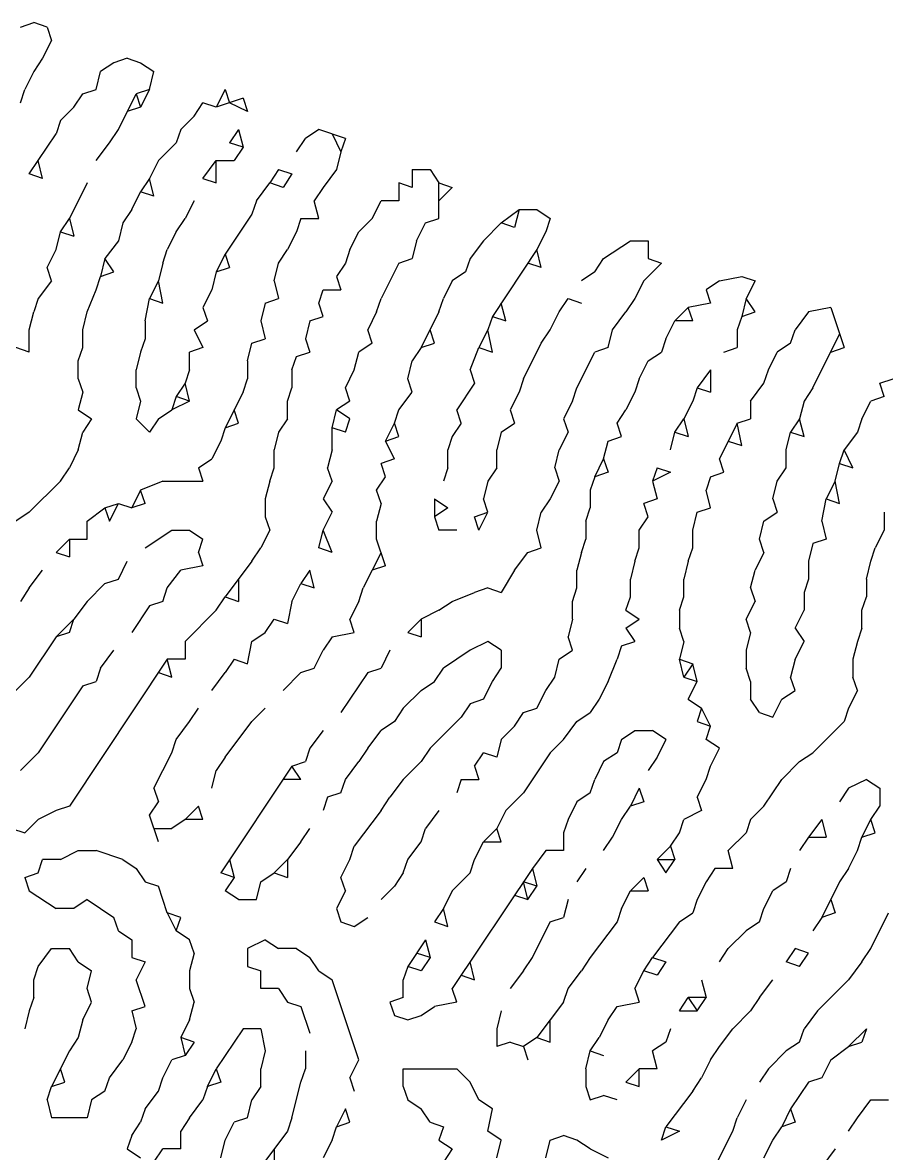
# Model space of a CAD drawing. Extents: x 15 to 2853, y 44 to 1438.
# Drawn here: x 1985.5 to 2179.5, y 986 to 1240 of the extents above; entities that cross this region are included whole.
import ezdxf

# ---------------------------------------------------------------- set-up
doc = ezdxf.new("R2010")
doc.units = 0
doc.layers.add('SKETCH', color=1, linetype='CONTINUOUS')

msp = doc.modelspace()

# ---------------------------------------------------------------- linework, layer by layer
at = {"layer": 'SKETCH'}
for p, q in [((1985, 1239), (1988, 1240)), ((1991, 1239), (1988, 1240)), ((1991, 1239), (1992, 1236)), ((1992, 1236), (1990, 1232)), ((1990, 1232), (1988, 1229)), ((2009, 1232), (2006, 1231)), ((2009, 1232), (2012, 1231)), ((2006, 1231), (2003, 1229)), ((2012, 1231), (2015, 1229)), ((1988, 1229), (1986, 1225)), ((2002, 1225), (2003, 1229)), ((2014, 1225), (2015, 1229)), ((1985, 1222), (1986, 1225)), ((1999, 1224), (2002, 1225)), ((2014, 1225), (2011, 1224)), ((2014, 1225), (2012, 1221)), ((2031, 1225), (2029, 1221)), ((2031, 1225), (2032, 1222)), ((1997, 1221), (1999, 1224)), ((2007, 1216), (2011, 1224)), ((2011, 1224), (2012, 1221)), ((2024, 1219), (2026, 1222)), ((2029, 1221), (2026, 1222)), ((2035, 1223), (2029, 1221)), ((2036, 1220), (2032, 1222)), ((2035, 1223), (2036, 1220)), ((1994, 1218), (1997, 1221)), ((2012, 1221), (2009, 1220)), ((1994, 1218), (1993, 1215)), ((2024, 1219), (2021, 1216)), ((1987, 1206), (1993, 1215)), ((2005, 1213), (2007, 1216)), ((2021, 1216), (2020, 1213)), ((2034, 1216), (2032, 1213)), ((2034, 1216), (2035, 1212)), ((2052, 1216), (2049, 1214)), ((2058, 1214), (2052, 1216)), ((2055, 1215), (2057, 1211)), ((2002, 1209), (2005, 1213)), ((2016, 1209), (2020, 1213)), ((2035, 1212), (2032, 1213)), ((2035, 1212), (2033, 1209)), ((2047, 1211), (2049, 1214)), ((2058, 1214), (2057, 1211)), ((2057, 1211), (2056, 1207)), ((1990, 1205), (1989, 1209)), ((2016, 1209), (2014, 1205)), ((2026, 1205), (2029, 1209)), ((2029, 1209), (2033, 1209)), ((2029, 1204), (2029, 1209)), ((2043, 1207), (2041, 1204)), ((2043, 1207), (2046, 1206)), ((2056, 1207), (2053, 1203)), ((2073, 1207), (2073, 1203)), ((2073, 1207), (2077, 1207)), ((2077, 1207), (2079, 1204)), ((1990, 1205), (1987, 1206)), ((2000, 1204), (1996, 1196)), ((2014, 1205), (2012, 1202)), ((2015, 1201), (2014, 1205)), ((2026, 1205), (2029, 1204)), ((2038, 1200), (2041, 1204)), ((2044, 1203), (2041, 1204)), ((2046, 1206), (2044, 1203)), ((2073, 1203), (2070, 1204)), ((2070, 1204), (2070, 1200)), ((2079, 1196), (2079, 1204)), ((2079, 1204), (2082, 1203)), ((2010, 1198), (2012, 1202)), ((2015, 1201), (2012, 1202)), ((2053, 1203), (2051, 1200)), ((2082, 1203), (2079, 1200)), ((2024, 1200), (2022, 1196)), ((2038, 1200), (2037, 1197)), ((2052, 1196), (2051, 1200)), ((2064, 1196), (2066, 1200)), ((2070, 1200), (2066, 1200)), ((2010, 1198), (2008, 1195)), ((2037, 1197), (2031, 1188)), ((2093, 1195), (2097, 1198)), ((2097, 1198), (2096, 1194)), ((2097, 1198), (2101, 1198)), ((2101, 1198), (2104, 1196)), ((1994, 1193), (1996, 1196)), ((1996, 1196), (1997, 1192)), ((2008, 1195), (2007, 1191)), ((2020, 1193), (2022, 1196)), ((2048, 1196), (2047, 1193)), ((2048, 1196), (2052, 1196)), ((2061, 1193), (2064, 1196)), ((2074, 1191), (2076, 1195)), ((2076, 1195), (2079, 1196)), ((2089, 1191), (2093, 1195)), ((2096, 1194), (2093, 1195)), ((2104, 1196), (2103, 1193)), ((1993, 1189), (1994, 1193)), ((1994, 1193), (1997, 1192)), ((2020, 1193), (2018, 1189)), ((2047, 1193), (2045, 1189)), ((2059, 1189), (2061, 1193)), ((2103, 1193), (2101, 1189)), ((1991, 1185), (1993, 1189)), ((2007, 1191), (2004, 1187)), ((2017, 1186), (2018, 1189)), ((2043, 1186), (2045, 1189)), ((2059, 1189), (2058, 1186)), ((2074, 1191), (2073, 1187)), ((2089, 1191), (2086, 1187)), ((2101, 1189), (2091, 1174)), ((2102, 1185), (2101, 1189)), ((2116, 1187), (2122, 1191)), ((2122, 1191), (2126, 1191)), ((2126, 1191), (2126, 1187)), ((2004, 1187), (2003, 1183)), ((2006, 1184), (2004, 1187)), ((2031, 1188), (2029, 1184)), ((2031, 1188), (2032, 1185)), ((2070, 1186), (2073, 1187)), ((2086, 1187), (2085, 1184)), ((2114, 1184), (2116, 1187)), ((2126, 1187), (2129, 1186)), ((1992, 1182), (1991, 1185)), ((2003, 1183), (2006, 1184)), ((2017, 1186), (2016, 1182)), ((2029, 1184), (2028, 1180)), ((2029, 1184), (2032, 1185)), ((2042, 1182), (2043, 1186)), ((2058, 1186), (2056, 1183)), ((2070, 1186), (2066, 1178)), ((2085, 1184), (2082, 1182)), ((2102, 1185), (2099, 1186)), ((2114, 1184), (2111, 1182)), ((2129, 1186), (2125, 1182)), ((1992, 1182), (1989, 1178)), ((2002, 1180), (2003, 1183)), ((2016, 1182), (2014, 1178)), ((2017, 1177), (2016, 1182)), ((2042, 1182), (2043, 1178)), ((2056, 1183), (2057, 1180)), ((2082, 1182), (2080, 1178)), ((2125, 1182), (2123, 1178)), ((2142, 1182), (2139, 1180)), ((2142, 1182), (2147, 1183)), ((2147, 1183), (2150, 1182)), ((2150, 1182), (2148, 1178)), ((2000, 1175), (2002, 1180)), ((2028, 1180), (2026, 1176)), ((2052, 1177), (2053, 1180)), ((2053, 1180), (2057, 1180)), ((2139, 1180), (2140, 1177)), ((1989, 1178), (1988, 1175)), ((2013, 1173), (2014, 1178)), ((2014, 1178), (2017, 1177)), ((2040, 1177), (2039, 1173)), ((2040, 1177), (2043, 1178)), ((2053, 1174), (2052, 1177)), ((2065, 1175), (2066, 1178)), ((2079, 1175), (2080, 1178)), ((2094, 1173), (2093, 1177)), ((2106, 1175), (2108, 1178)), ((2108, 1178), (2111, 1177)), ((2123, 1178), (2121, 1175)), ((2140, 1177), (2135, 1176)), ((2148, 1178), (2147, 1174)), ((2150, 1175), (2148, 1178)), ((1987, 1171), (1988, 1175)), ((1999, 1171), (2000, 1175)), ((2026, 1176), (2027, 1173)), ((2050, 1173), (2053, 1174)), ((2065, 1175), (2063, 1171)), ((2079, 1175), (2075, 1167)), ((2091, 1174), (2090, 1171)), ((2091, 1174), (2094, 1173)), ((2104, 1171), (2106, 1175)), ((2118, 1171), (2121, 1175)), ((2132, 1173), (2135, 1176)), ((2136, 1173), (2135, 1176)), ((2147, 1174), (2146, 1171)), ((2147, 1174), (2150, 1175)), ((2162, 1175), (2159, 1171)), ((2167, 1176), (2162, 1175)), ((2167, 1176), (2170, 1167)), ((1987, 1166), (1987, 1171)), ((1999, 1167), (1999, 1171)), ((2013, 1173), (2013, 1169)), ((2024, 1171), (2027, 1173)), ((2024, 1171), (2026, 1167)), ((2039, 1173), (2040, 1169)), ((2050, 1173), (2049, 1169)), ((2064, 1168), (2063, 1171)), ((2078, 1168), (2077, 1171)), ((2090, 1171), (2088, 1167)), ((2091, 1166), (2090, 1171)), ((2102, 1168), (2104, 1171)), ((2117, 1167), (2118, 1171)), ((2130, 1169), (2132, 1173)), ((2136, 1173), (2132, 1173)), ((2146, 1171), (2146, 1167)), ((2158, 1168), (2159, 1171)), ((2013, 1169), (2012, 1166)), ((2037, 1168), (2040, 1169)), ((2049, 1169), (2050, 1166)), ((2130, 1169), (2129, 1166)), ((2163, 1158), (2169, 1170)), ((1987, 1166), (1984, 1167)), ((1998, 1164), (1999, 1167)), ((2012, 1166), (2011, 1162)), ((2026, 1167), (2023, 1166)), ((2023, 1162), (2023, 1166)), ((2036, 1164), (2037, 1168)), ((2047, 1165), (2050, 1166)), ((2060, 1162), (2061, 1166)), ((2064, 1168), (2061, 1166)), ((2075, 1167), (2073, 1164)), ((2075, 1167), (2078, 1168)), ((2086, 1162), (2088, 1167)), ((2088, 1167), (2091, 1166)), ((2098, 1160), (2102, 1168)), ((2110, 1158), (2114, 1166)), ((2117, 1167), (2114, 1166)), ((2126, 1164), (2129, 1166)), ((2143, 1166), (2146, 1167)), ((2153, 1162), (2155, 1166)), ((2158, 1168), (2155, 1166)), ((2167, 1166), (2170, 1167)), ((1998, 1160), (1998, 1164)), ((2036, 1164), (2036, 1160)), ((2046, 1162), (2047, 1165)), ((2072, 1160), (2073, 1164)), ((2124, 1160), (2126, 1164)), ((2011, 1158), (2011, 1162)), ((2023, 1162), (2022, 1159)), ((2046, 1162), (2046, 1158)), ((2058, 1158), (2060, 1162)), ((2086, 1162), (2087, 1159)), ((2140, 1162), (2137, 1158)), ((2140, 1162), (2140, 1157)), ((2152, 1159), (2153, 1162)), ((1998, 1160), (1999, 1157)), ((2022, 1159), (2020, 1156)), ((2023, 1155), (2022, 1159)), ((2035, 1157), (2036, 1160)), ((2073, 1157), (2072, 1160)), ((2087, 1159), (2083, 1153)), ((2098, 1160), (2097, 1157)), ((2124, 1160), (2123, 1157)), ((2149, 1155), (2152, 1159)), ((2178, 1159), (2181, 1160)), ((2179, 1156), (2178, 1159)), ((1999, 1157), (1998, 1153)), ((2011, 1158), (2012, 1155)), ((2020, 1156), (2019, 1153)), ((2023, 1155), (2020, 1156)), ((2035, 1157), (2031, 1149)), ((2045, 1155), (2046, 1158)), ((2059, 1155), (2058, 1158)), ((2070, 1153), (2073, 1157)), ((2097, 1157), (2095, 1153)), ((2109, 1155), (2110, 1158)), ((2123, 1157), (2121, 1153)), ((2137, 1158), (2136, 1155)), ((2137, 1158), (2140, 1157)), ((2163, 1158), (2161, 1155)), ((2179, 1156), (2176, 1155)), ((2012, 1155), (2011, 1151)), ((2023, 1155), (2019, 1153)), ((2045, 1151), (2045, 1155)), ((2059, 1155), (2056, 1153)), ((2109, 1155), (2107, 1151)), ((2136, 1155), (2134, 1151)), ((2149, 1155), (2149, 1151)), ((2161, 1155), (2160, 1151)), ((2174, 1151), (2176, 1155)), ((1998, 1153), (2001, 1151)), ((2001, 1151), (1999, 1148)), ((2011, 1151), (2014, 1148)), ((2016, 1151), (2014, 1148)), ((2016, 1151), (2019, 1153)), ((2034, 1150), (2033, 1153)), ((2045, 1151), (2043, 1148)), ((2055, 1149), (2056, 1153)), ((2059, 1151), (2056, 1153)), ((2058, 1148), (2059, 1151)), ((2069, 1150), (2070, 1153)), ((2084, 1150), (2083, 1153)), ((2095, 1153), (2096, 1150)), ((2107, 1151), (2108, 1148)), ((2119, 1150), (2121, 1153)), ((2132, 1148), (2134, 1151)), ((2134, 1151), (2135, 1147)), ((2146, 1150), (2149, 1151)), ((2160, 1151), (2158, 1148)), ((2161, 1147), (2160, 1151)), ((2174, 1151), (2173, 1148)), ((2031, 1149), (2030, 1146)), ((2031, 1149), (2034, 1150)), ((2058, 1148), (2055, 1149)), ((2055, 1144), (2055, 1149)), ((2067, 1146), (2069, 1150)), ((2070, 1147), (2069, 1150)), ((2084, 1150), (2082, 1147)), ((2093, 1148), (2096, 1150)), ((2120, 1147), (2119, 1150)), ((2146, 1150), (2142, 1142)), ((2147, 1145), (2146, 1150)), ((1998, 1144), (1999, 1148)), ((2030, 1146), (2028, 1142)), ((2043, 1148), (2042, 1144)), ((2067, 1146), (2070, 1147)), ((2069, 1142), (2067, 1146)), ((2082, 1147), (2081, 1144)), ((2093, 1148), (2092, 1144)), ((2108, 1148), (2106, 1144)), ((2116, 1142), (2117, 1146)), ((2117, 1146), (2120, 1147)), ((2131, 1144), (2132, 1148)), ((2132, 1148), (2135, 1147)), ((2144, 1146), (2147, 1145)), ((2157, 1144), (2158, 1148)), ((2158, 1148), (2161, 1147)), ((2173, 1148), (2170, 1144)), ((1998, 1144), (1996, 1140)), ((2042, 1140), (2042, 1144)), ((2055, 1144), (2054, 1140)), ((2081, 1140), (2081, 1144)), ((2092, 1140), (2092, 1144)), ((2105, 1140), (2106, 1144)), ((2157, 1140), (2157, 1144)), ((2169, 1141), (2170, 1144)), ((2172, 1140), (2170, 1144)), ((2025, 1140), (2028, 1142)), ((2069, 1142), (2066, 1141)), ((2067, 1138), (2066, 1141)), ((2114, 1138), (2116, 1142)), ((2116, 1142), (2117, 1139)), ((2143, 1139), (2142, 1142)), ((2168, 1137), (2169, 1141)), ((2169, 1141), (2172, 1140)), ((1994, 1137), (1996, 1140)), ((2025, 1140), (2026, 1137)), ((2041, 1137), (2042, 1140)), ((2055, 1137), (2054, 1140)), ((2065, 1135), (2067, 1138)), ((2081, 1140), (2080, 1137)), ((2092, 1140), (2090, 1137)), ((2105, 1140), (2106, 1137)), ((2114, 1138), (2113, 1135)), ((2117, 1139), (2114, 1138)), ((2128, 1140), (2127, 1137)), ((2131, 1139), (2127, 1137)), ((2128, 1140), (2131, 1139)), ((2140, 1138), (2139, 1135)), ((2140, 1138), (2143, 1139)), ((2155, 1137), (2157, 1140)), ((1994, 1137), (1987, 1130)), ((2017, 1137), (2012, 1135)), ((2017, 1137), (2026, 1137)), ((2041, 1137), (2040, 1133)), ((2055, 1137), (2053, 1133)), ((2090, 1137), (2089, 1133)), ((2106, 1137), (2104, 1133)), ((2127, 1137), (2128, 1133)), ((2154, 1133), (2155, 1137)), ((2168, 1137), (2166, 1133)), ((2169, 1132), (2168, 1137)), ((2012, 1135), (2010, 1131)), ((2013, 1132), (2012, 1135)), ((2040, 1133), (2040, 1129)), ((2053, 1133), (2055, 1130)), ((2066, 1132), (2065, 1135)), ((2078, 1133), (2081, 1131)), ((2078, 1133), (2078, 1129)), ((2090, 1130), (2089, 1133)), ((2104, 1133), (2102, 1130)), ((2113, 1135), (2113, 1131)), ((2128, 1133), (2125, 1132)), ((2140, 1131), (2139, 1135)), ((2154, 1133), (2155, 1130)), ((2165, 1128), (2166, 1133)), ((2166, 1133), (2169, 1132)), ((2000, 1128), (2004, 1131)), ((2004, 1131), (2007, 1132)), ((2004, 1131), (2005, 1128)), ((2005, 1128), (2007, 1132)), ((2007, 1132), (2010, 1131)), ((2013, 1132), (2010, 1131)), ((2066, 1132), (2065, 1128)), ((2081, 1131), (2078, 1129)), ((2112, 1128), (2113, 1131)), ((2126, 1129), (2125, 1132)), ((2137, 1130), (2140, 1131)), ((1987, 1130), (1984, 1128)), ((2000, 1124), (2000, 1128)), ((2040, 1129), (2041, 1126)), ((2053, 1126), (2055, 1130)), ((2065, 1124), (2065, 1128)), ((2078, 1129), (2079, 1126)), ((2087, 1129), (2090, 1130)), ((2088, 1126), (2087, 1129)), ((2088, 1126), (2090, 1130)), ((2101, 1126), (2102, 1130)), ((2112, 1128), (2112, 1124)), ((2124, 1126), (2126, 1129)), ((2136, 1126), (2137, 1130)), ((2151, 1124), (2152, 1128)), ((2152, 1128), (2155, 1130)), ((2165, 1128), (2166, 1124)), ((2179, 1130), (2179, 1126)), ((2013, 1122), (2019, 1126)), ((2019, 1126), (2023, 1126)), ((2023, 1126), (2026, 1124)), ((2041, 1126), (2039, 1122)), ((2052, 1122), (2053, 1126)), ((2055, 1121), (2053, 1126)), ((2083, 1126), (2079, 1126)), ((2102, 1122), (2101, 1126)), ((2124, 1122), (2124, 1126)), ((2136, 1122), (2136, 1126)), ((2179, 1126), (2177, 1122)), ((1993, 1121), (1996, 1124)), ((1996, 1124), (1996, 1120)), ((1996, 1124), (2000, 1124)), ((2025, 1121), (2026, 1124)), ((2067, 1118), (2065, 1124)), ((2111, 1121), (2112, 1124)), ((2152, 1121), (2151, 1124)), ((2163, 1123), (2162, 1119)), ((2166, 1124), (2163, 1123)), ((1993, 1121), (1996, 1120)), ((2025, 1121), (2026, 1118)), ((2037, 1119), (2039, 1122)), ((2055, 1121), (2052, 1122)), ((2066, 1121), (2062, 1113)), ((2096, 1117), (2099, 1121)), ((2099, 1121), (2102, 1122)), ((2111, 1121), (2110, 1117)), ((2123, 1119), (2124, 1122)), ((2135, 1119), (2136, 1122)), ((2152, 1121), (2150, 1117)), ((2176, 1119), (2177, 1122)), ((2007, 1115), (2009, 1119)), ((2026, 1118), (2021, 1117)), ((2037, 1119), (2031, 1111)), ((2067, 1118), (2064, 1117)), ((2123, 1119), (2122, 1115)), ((2135, 1119), (2134, 1115)), ((2162, 1119), (2162, 1115)), ((2175, 1115), (2176, 1119)), ((1987, 1113), (1990, 1117)), ((2018, 1113), (2021, 1117)), ((2050, 1117), (2048, 1114)), ((2051, 1113), (2050, 1117)), ((2096, 1117), (2093, 1112)), ((2110, 1113), (2110, 1117)), ((2149, 1113), (2150, 1117)), ((1987, 1113), (1985, 1110)), ((2000, 1110), (2004, 1114)), ((2004, 1114), (2007, 1115)), ((2017, 1110), (2018, 1113)), ((2034, 1115), (2034, 1110)), ((2046, 1110), (2048, 1114)), ((2048, 1114), (2051, 1113)), ((2061, 1110), (2062, 1113)), ((2090, 1113), (2087, 1112)), ((2090, 1113), (2093, 1112)), ((2109, 1110), (2110, 1113)), ((2122, 1111), (2122, 1115)), ((2134, 1111), (2134, 1115)), ((2149, 1113), (2150, 1110)), ((2162, 1115), (2161, 1112)), ((2175, 1115), (2175, 1111)), ((2000, 1110), (1997, 1106)), ((2017, 1110), (2014, 1109)), ((2029, 1108), (2031, 1111)), ((2031, 1111), (2034, 1110)), ((2046, 1110), (2045, 1105)), ((2061, 1110), (2059, 1106)), ((2079, 1108), (2082, 1110)), ((2082, 1110), (2087, 1112)), ((2109, 1106), (2109, 1110)), ((2121, 1108), (2122, 1111)), ((2133, 1108), (2134, 1111)), ((2148, 1106), (2150, 1110)), ((2161, 1112), (2161, 1108)), ((2174, 1108), (2175, 1111)), ((2014, 1109), (2010, 1103)), ((2029, 1108), (2022, 1101)), ((2079, 1108), (2075, 1106)), ((2121, 1108), (2124, 1106)), ((2133, 1108), (2133, 1104)), ((2159, 1104), (2161, 1108)), ((2174, 1104), (2174, 1108)), ((1993, 1102), (1997, 1106)), ((1996, 1103), (1997, 1106)), ((2040, 1103), (2042, 1106)), ((2042, 1106), (2045, 1105)), ((2060, 1103), (2059, 1106)), ((2072, 1103), (2075, 1106)), ((2075, 1106), (2075, 1102)), ((2109, 1106), (2108, 1102)), ((2121, 1104), (2124, 1106)), ((2149, 1103), (2148, 1106)), ((1996, 1103), (1993, 1102)), ((2037, 1101), (2040, 1103)), ((2055, 1102), (2060, 1103)), ((2072, 1103), (2075, 1102)), ((2121, 1104), (2123, 1101)), ((2134, 1101), (2133, 1104)), ((2149, 1103), (2148, 1099)), ((2159, 1104), (2161, 1101)), ((2174, 1104), (2173, 1101)), ((1993, 1102), (1987, 1093)), ((2022, 1101), (2022, 1097)), ((2036, 1096), (2037, 1101)), ((2055, 1102), (2053, 1099)), ((2090, 1101), (2086, 1099)), ((2093, 1099), (2090, 1101)), ((2109, 1099), (2108, 1102)), ((2120, 1100), (2119, 1097)), ((2120, 1100), (2123, 1101)), ((2134, 1101), (2133, 1097)), ((2159, 1097), (2161, 1101)), ((2173, 1101), (2172, 1097)), ((2003, 1095), (2006, 1099)), ((2051, 1095), (2053, 1099)), ((2068, 1099), (2066, 1095)), ((2086, 1099), (2080, 1095)), ((2093, 1099), (2093, 1095)), ((2106, 1097), (2109, 1099)), ((2148, 1099), (2148, 1095)), ((2018, 1097), (1996, 1064)), ((2003, 1095), (2002, 1092)), ((2022, 1097), (2018, 1097)), ((2019, 1093), (2018, 1097)), ((2033, 1097), (2031, 1094)), ((2033, 1097), (2036, 1096)), ((2048, 1094), (2051, 1095)), ((2063, 1094), (2066, 1095)), ((2078, 1092), (2080, 1095)), ((2091, 1092), (2093, 1095)), ((2105, 1093), (2106, 1097)), ((2117, 1092), (2119, 1097)), ((2134, 1093), (2133, 1097)), ((2133, 1097), (2136, 1096)), ((2136, 1096), (2134, 1093)), ((2137, 1092), (2136, 1096)), ((2149, 1092), (2148, 1095)), ((2159, 1097), (2158, 1093)), ((2172, 1097), (2172, 1093)), ((1987, 1093), (1984, 1090)), ((2016, 1094), (2019, 1093)), ((2028, 1090), (2031, 1094)), ((2048, 1094), (2044, 1090)), ((2063, 1094), (2057, 1085)), ((2103, 1090), (2105, 1093)), ((2134, 1093), (2137, 1092)), ((2159, 1090), (2158, 1093)), ((2173, 1090), (2172, 1093)), ((1999, 1091), (1989, 1076)), ((1999, 1091), (2002, 1092)), ((2071, 1086), (2075, 1090)), ((2075, 1090), (2078, 1092)), ((2089, 1088), (2091, 1092)), ((2101, 1086), (2103, 1090)), ((2117, 1092), (2115, 1088)), ((2135, 1088), (2137, 1092)), ((2149, 1092), (2149, 1088)), ((2156, 1088), (2159, 1090)), ((2173, 1090), (2171, 1086)), ((2089, 1088), (2086, 1087)), ((2115, 1088), (2113, 1085)), ((2135, 1088), (2138, 1086)), ((2151, 1085), (2149, 1088)), ((2154, 1084), (2156, 1088)), ((2023, 1083), (2025, 1086)), ((2037, 1083), (2040, 1086)), ((2071, 1086), (2069, 1083)), ((2086, 1087), (2084, 1084)), ((2096, 1082), (2098, 1085)), ((2098, 1085), (2101, 1086)), ((2110, 1083), (2113, 1085)), ((2138, 1086), (2137, 1083)), ((2140, 1082), (2138, 1086)), ((2151, 1085), (2154, 1084)), ((2171, 1086), (2170, 1083)), ((2020, 1079), (2023, 1083)), ((2031, 1075), (2037, 1083)), ((2069, 1083), (2066, 1081)), ((2077, 1077), (2084, 1084)), ((2107, 1079), (2110, 1083)), ((2137, 1083), (2140, 1082)), ((2163, 1076), (2170, 1083)), ((2053, 1081), (2050, 1077)), ((2063, 1077), (2066, 1081)), ((2096, 1082), (2093, 1079)), ((2120, 1079), (2123, 1081)), ((2123, 1081), (2127, 1081)), ((2130, 1079), (2127, 1081)), ((2139, 1079), (2140, 1082)), ((2019, 1076), (2020, 1079)), ((2050, 1077), (2049, 1074)), ((2063, 1077), (2061, 1074)), ((2077, 1077), (2075, 1074)), ((2093, 1079), (2092, 1075)), ((2104, 1076), (2107, 1079)), ((2120, 1079), (2119, 1076)), ((2130, 1079), (2128, 1075)), ((2142, 1077), (2139, 1079)), ((2140, 1073), (2142, 1077)), ((1985, 1072), (1989, 1076)), ((2015, 1068), (2019, 1076)), ((2031, 1075), (2029, 1072)), ((2087, 1073), (2089, 1076)), ((2092, 1075), (2089, 1076)), ((2104, 1076), (2098, 1067)), ((2119, 1076), (2116, 1074)), ((2128, 1075), (2126, 1072)), ((2160, 1074), (2163, 1076)), ((2028, 1068), (2029, 1072)), ((2046, 1073), (2030, 1049)), ((2046, 1073), (2049, 1074)), ((2048, 1070), (2046, 1073)), ((2058, 1070), (2061, 1074)), ((2075, 1074), (2071, 1070)), ((2087, 1073), (2088, 1070)), ((2116, 1074), (2114, 1070)), ((2139, 1070), (2140, 1073)), ((2160, 1074), (2156, 1070)), ((2048, 1070), (2044, 1070)), ((2057, 1067), (2058, 1070)), ((2071, 1070), (2068, 1066)), ((2084, 1070), (2083, 1067)), ((2084, 1070), (2088, 1070)), ((2113, 1067), (2114, 1070)), ((2137, 1066), (2139, 1070)), ((2152, 1064), (2156, 1070)), ((2175, 1070), (2171, 1068)), ((2175, 1070), (2178, 1068)), ((2015, 1068), (2016, 1065)), ((2057, 1067), (2054, 1066)), ((2094, 1063), (2098, 1067)), ((2113, 1067), (2110, 1065)), ((2124, 1068), (2122, 1064)), ((2124, 1068), (2125, 1065)), ((2171, 1068), (2169, 1065)), ((2178, 1068), (2178, 1064)), ((2014, 1062), (2016, 1065)), ((2054, 1066), (2053, 1063)), ((2066, 1063), (2068, 1066)), ((2110, 1065), (2108, 1061)), ((2125, 1065), (2122, 1064)), ((2137, 1066), (2138, 1063)), ((1993, 1063), (1989, 1061)), ((1996, 1064), (1993, 1063)), ((2016, 1056), (2014, 1062)), ((2025, 1064), (2022, 1061)), ((2026, 1061), (2025, 1064)), ((2066, 1063), (2060, 1055)), ((2079, 1063), (2076, 1059)), ((2094, 1063), (2092, 1059)), ((2120, 1061), (2122, 1064)), ((2138, 1063), (2134, 1061)), ((2149, 1061), (2152, 1064)), ((2176, 1061), (2178, 1064)), ((1989, 1061), (1986, 1058)), ((2022, 1061), (2019, 1059)), ((2026, 1061), (2022, 1061)), ((2108, 1061), (2107, 1058)), ((2118, 1057), (2120, 1061)), ((2133, 1058), (2134, 1061)), ((2149, 1061), (2148, 1058)), ((2165, 1061), (2162, 1057)), ((2165, 1061), (2166, 1057)), ((2174, 1057), (2176, 1061)), ((2177, 1058), (2176, 1061)), ((1983, 1059), (1986, 1058)), ((2015, 1059), (2019, 1059)), ((2048, 1056), (2050, 1059)), ((2075, 1056), (2076, 1059)), ((2092, 1059), (2089, 1056)), ((2093, 1056), (2092, 1059)), ((2107, 1058), (2107, 1054)), ((2116, 1054), (2118, 1057)), ((2131, 1055), (2133, 1058)), ((2148, 1058), (2144, 1054)), ((2162, 1057), (2160, 1054)), ((2162, 1057), (2166, 1057)), ((2173, 1054), (2174, 1057)), ((2174, 1057), (2177, 1058)), ((2048, 1056), (2045, 1052)), ((2059, 1052), (2060, 1055)), ((2072, 1052), (2075, 1056)), ((2087, 1052), (2089, 1056)), ((2089, 1056), (2093, 1056)), ((2131, 1055), (2128, 1052)), ((2131, 1055), (2132, 1052)), ((1989, 1049), (1990, 1052)), ((1994, 1052), (1990, 1052)), ((1994, 1052), (1998, 1054)), ((1998, 1054), (2002, 1054)), ((2008, 1052), (2002, 1054)), ((2008, 1052), (2011, 1050)), ((2032, 1052), (2033, 1048)), ((2045, 1052), (2042, 1049)), ((2045, 1052), (2045, 1048)), ((2057, 1048), (2059, 1052)), ((2071, 1049), (2072, 1052)), ((2086, 1049), (2087, 1052)), ((2103, 1054), (2100, 1050)), ((2107, 1054), (2103, 1054)), ((2128, 1052), (2130, 1049)), ((2128, 1052), (2132, 1052)), ((2130, 1049), (2132, 1052)), ((2145, 1050), (2144, 1054)), ((2171, 1050), (2173, 1054)), ((2011, 1050), (2013, 1047)), ((2100, 1050), (2082, 1023)), ((2100, 1050), (2101, 1046)), ((2112, 1050), (2110, 1047)), ((2141, 1050), (2139, 1047)), ((2145, 1050), (2141, 1050)), ((2158, 1050), (2157, 1047)), ((2171, 1050), (2169, 1047)), ((1986, 1048), (1989, 1049)), ((1986, 1048), (1987, 1045)), ((2013, 1047), (2016, 1046)), ((2033, 1048), (2030, 1049)), ((2033, 1048), (2031, 1045)), ((2038, 1043), (2039, 1047)), ((2039, 1047), (2042, 1049)), ((2042, 1049), (2045, 1048)), ((2058, 1045), (2057, 1048)), ((2071, 1049), (2069, 1046)), ((2086, 1049), (2082, 1045)), ((2101, 1046), (2098, 1047)), ((2099, 1043), (2098, 1047)), ((2125, 1048), (2122, 1045)), ((2125, 1048), (2126, 1045)), ((2139, 1047), (2137, 1043)), ((2157, 1047), (2154, 1045)), ((2169, 1047), (2165, 1039)), ((1987, 1045), (1993, 1041)), ((2018, 1040), (2016, 1046)), ((2034, 1043), (2031, 1045)), ((2058, 1045), (2056, 1041)), ((2069, 1046), (2066, 1043)), ((2082, 1045), (2080, 1041)), ((2096, 1044), (2099, 1043)), ((2099, 1043), (2101, 1046)), ((2120, 1041), (2122, 1045)), ((2122, 1045), (2126, 1045)), ((2152, 1041), (2154, 1045)), ((2000, 1043), (1997, 1041)), ((2000, 1043), (2006, 1039)), ((2034, 1043), (2038, 1043)), ((2108, 1043), (2107, 1039)), ((2137, 1043), (2136, 1040)), ((2167, 1043), (2168, 1040)), ((1997, 1041), (1993, 1041)), ((2007, 1036), (2006, 1039)), ((2021, 1039), (2018, 1040)), ((2018, 1040), (2020, 1036)), ((2020, 1036), (2021, 1039)), ((2056, 1041), (2057, 1038)), ((2060, 1037), (2063, 1039)), ((2080, 1041), (2078, 1038)), ((2081, 1037), (2080, 1041)), ((2104, 1038), (2107, 1039)), ((2120, 1041), (2119, 1038)), ((2133, 1038), (2136, 1040)), ((2151, 1038), (2152, 1041)), ((2165, 1039), (2163, 1036)), ((2168, 1040), (2165, 1039)), ((2176, 1032), (2180, 1040)), ((2057, 1038), (2060, 1037)), ((2078, 1038), (2081, 1037)), ((2100, 1030), (2104, 1038)), ((2119, 1038), (2113, 1030)), ((2133, 1038), (2127, 1030)), ((2151, 1038), (2148, 1036)), ((2007, 1036), (2010, 1034)), ((2010, 1034), (2010, 1030)), ((2023, 1034), (2020, 1036)), ((2024, 1031), (2023, 1034)), ((2040, 1034), (2036, 1032)), ((2040, 1034), (2043, 1032)), ((2076, 1034), (2072, 1028)), ((2076, 1034), (2077, 1030)), ((2148, 1036), (2144, 1032)), ((1989, 1028), (1992, 1032)), ((1992, 1032), (1996, 1032)), ((1998, 1029), (1996, 1032)), ((2036, 1032), (2036, 1028)), ((2047, 1032), (2043, 1032)), ((2047, 1032), (2050, 1030)), ((2142, 1029), (2144, 1032)), ((2159, 1032), (2157, 1029)), ((2162, 1031), (2159, 1032)), ((2174, 1029), (2176, 1032)), ((1998, 1029), (2001, 1027)), ((2010, 1030), (2013, 1029)), ((2013, 1029), (2011, 1025)), ((2024, 1031), (2023, 1027)), ((2052, 1027), (2050, 1030)), ((2077, 1030), (2074, 1031)), ((2077, 1030), (2075, 1027)), ((2087, 1025), (2086, 1029)), ((2098, 1027), (2100, 1030)), ((2113, 1030), (2111, 1027)), ((2125, 1027), (2127, 1030)), ((2127, 1030), (2130, 1029)), ((2130, 1029), (2128, 1026)), ((2160, 1028), (2157, 1029)), ((2160, 1028), (2162, 1031)), ((2174, 1029), (2171, 1025)), ((1988, 1025), (1989, 1028)), ((2000, 1023), (2001, 1027)), ((2023, 1027), (2023, 1023)), ((2036, 1028), (2039, 1027)), ((2039, 1023), (2039, 1027)), ((2052, 1027), (2055, 1025)), ((2072, 1028), (2071, 1025)), ((2075, 1027), (2072, 1028)), ((2098, 1027), (2095, 1023)), ((2108, 1023), (2111, 1027)), ((2123, 1023), (2125, 1027)), ((2128, 1026), (2125, 1027)), ((1988, 1021), (1988, 1025)), ((2013, 1019), (2011, 1025)), ((2061, 1007), (2055, 1025)), ((2071, 1021), (2071, 1025)), ((2084, 1026), (2087, 1025)), ((2138, 1025), (2139, 1021)), ((2151, 1021), (2154, 1025)), ((2164, 1018), (2171, 1025)), ((2001, 1020), (2000, 1023)), ((2023, 1023), (2024, 1020)), ((2043, 1023), (2039, 1023)), ((2043, 1023), (2045, 1020)), ((2083, 1020), (2082, 1023)), ((2107, 1020), (2108, 1023)), ((2123, 1023), (2124, 1020)), ((1988, 1021), (1987, 1018)), ((1999, 1016), (2001, 1020)), ((2010, 1018), (2013, 1019)), ((2023, 1016), (2024, 1020)), ((2045, 1020), (2048, 1019)), ((2048, 1019), (2050, 1013)), ((2071, 1021), (2068, 1020)), ((2068, 1020), (2069, 1017)), ((2075, 1017), (2078, 1019)), ((2083, 1020), (2078, 1019)), ((2107, 1020), (2101, 1012)), ((2117, 1016), (2119, 1019)), ((2119, 1019), (2124, 1020)), ((2133, 1018), (2135, 1021)), ((2139, 1021), (2135, 1021)), ((2135, 1021), (2137, 1018)), ((2137, 1018), (2139, 1021)), ((2151, 1021), (2149, 1018)), ((1987, 1018), (1986, 1014)), ((1999, 1016), (1998, 1012)), ((2010, 1018), (2011, 1014)), ((2023, 1016), (2021, 1012)), ((2069, 1017), (2072, 1016)), ((2072, 1016), (2075, 1017)), ((2093, 1018), (2092, 1014)), ((2104, 1011), (2104, 1016)), ((2117, 1016), (2115, 1012)), ((2133, 1018), (2137, 1018)), ((2145, 1014), (2149, 1018)), ((2164, 1018), (2161, 1014)), ((2010, 1011), (2011, 1014)), ((2035, 1014), (2029, 1005)), ((2039, 1014), (2035, 1014)), ((2039, 1014), (2040, 1009)), ((2092, 1014), (2092, 1010)), ((2131, 1014), (2130, 1011)), ((2142, 1010), (2145, 1014)), ((2160, 1011), (2161, 1014)), ((2175, 1014), (2171, 1010)), ((2175, 1014), (2174, 1011)), ((1998, 1012), (1996, 1009)), ((2010, 1011), (2008, 1007)), ((2024, 1011), (2021, 1012)), ((2021, 1012), (2022, 1008)), ((2024, 1011), (2022, 1008)), ((2095, 1011), (2092, 1010)), ((2095, 1011), (2098, 1010)), ((2101, 1012), (2098, 1010)), ((2101, 1012), (2104, 1011)), ((2113, 1009), (2115, 1012)), ((2130, 1011), (2127, 1009)), ((2160, 1011), (2157, 1009)), ((2171, 1010), (2174, 1011)), ((1996, 1009), (1992, 1001)), ((2040, 1009), (2039, 1005)), ((2049, 1009), (2049, 1005)), ((2098, 1010), (2099, 1007)), ((2112, 1005), (2113, 1009)), ((2113, 1009), (2116, 1008)), ((2128, 1005), (2127, 1009)), ((2140, 1007), (2142, 1010)), ((2157, 1009), (2153, 1005)), ((2167, 1007), (2171, 1010)), ((2005, 1003), (2008, 1007)), ((2017, 1003), (2019, 1007)), ((2022, 1008), (2019, 1007)), ((2059, 1003), (2061, 1007)), ((2140, 1007), (2138, 1003)), ((2167, 1007), (2165, 1003)), ((1995, 1002), (1994, 1005)), ((2027, 1001), (2029, 1005)), ((2029, 1005), (2030, 1002)), ((2039, 1001), (2039, 1005)), ((2048, 1002), (2049, 1005)), ((2071, 1005), (2083, 1005)), ((2071, 1001), (2071, 1005)), ((2083, 1005), (2086, 1002)), ((2112, 1005), (2112, 1001)), ((2121, 1002), (2124, 1005)), ((2128, 1005), (2124, 1005)), ((2124, 1001), (2124, 1005)), ((2153, 1005), (2151, 1002)), ((1991, 998), (1992, 1001)), ((1992, 1001), (1995, 1002)), ((2004, 1000), (2005, 1003)), ((2016, 1000), (2017, 1003)), ((2027, 1001), (2026, 998)), ((2030, 1002), (2027, 1001)), ((2039, 1001), (2037, 998)), ((2046, 994), (2048, 1002)), ((2059, 1003), (2060, 1000)), ((2071, 1001), (2072, 998)), ((2088, 998), (2086, 1002)), ((2112, 1001), (2113, 998)), ((2121, 1002), (2124, 1001)), ((2136, 1000), (2138, 1003)), ((2162, 1002), (2158, 996)), ((2165, 1003), (2162, 1002)), ((2004, 1000), (2001, 998)), ((2013, 996), (2016, 1000)), ((2113, 998), (2116, 999)), ((2119, 998), (2116, 999)), ((2136, 1000), (2130, 992)), ((1991, 998), (1992, 994)), ((2001, 998), (2000, 994)), ((2013, 996), (2012, 993)), ((2023, 994), (2026, 998)), ((2036, 994), (2037, 998)), ((2058, 996), (2056, 992)), ((2059, 993), (2058, 996)), ((2072, 998), (2075, 996)), ((2077, 993), (2075, 996)), ((2091, 996), (2088, 998)), ((2090, 991), (2091, 996)), ((2148, 998), (2146, 994)), ((2158, 996), (2156, 992)), ((2158, 996), (2159, 993)), ((2173, 994), (2176, 998)), ((2176, 998), (2180, 998)), ((2000, 994), (1992, 994)), ((2023, 994), (2021, 991)), ((2036, 994), (2033, 993)), ((2046, 994), (2045, 991)), ((2145, 991), (2146, 994)), ((2171, 991), (2173, 994)), ((2010, 990), (2012, 993)), ((2021, 987), (2021, 991)), ((2031, 989), (2033, 993)), ((2045, 991), (2039, 983)), ((2055, 989), (2056, 992)), ((2056, 992), (2059, 993)), ((2077, 993), (2080, 992)), ((2080, 992), (2079, 989)), ((2093, 989), (2090, 991)), ((2129, 989), (2130, 992)), ((2133, 991), (2129, 989)), ((2130, 992), (2133, 991)), ((2141, 983), (2145, 991)), ((2154, 989), (2156, 992)), ((2159, 993), (2156, 992)), ((2010, 990), (2009, 987)), ((2030, 985), (2031, 989)), ((2055, 989), (2053, 985)), ((2079, 989), (2082, 987)), ((2092, 985), (2093, 989)), ((2103, 985), (2104, 989)), ((2104, 989), (2107, 990)), ((2110, 989), (2107, 990)), ((2113, 987), (2110, 989)), ((2152, 985), (2154, 989)), ((2009, 987), (2012, 985)), ((2015, 984), (2017, 987)), ((2021, 987), (2017, 987)), ((2042, 987), (2042, 982)), ((2082, 987), (2080, 984)), ((2113, 987), (2117, 985)), ((2168, 987), (2165, 983))]:
    msp.add_line(p, q, dxfattribs=at)

doc.saveas('drawing.dxf')
